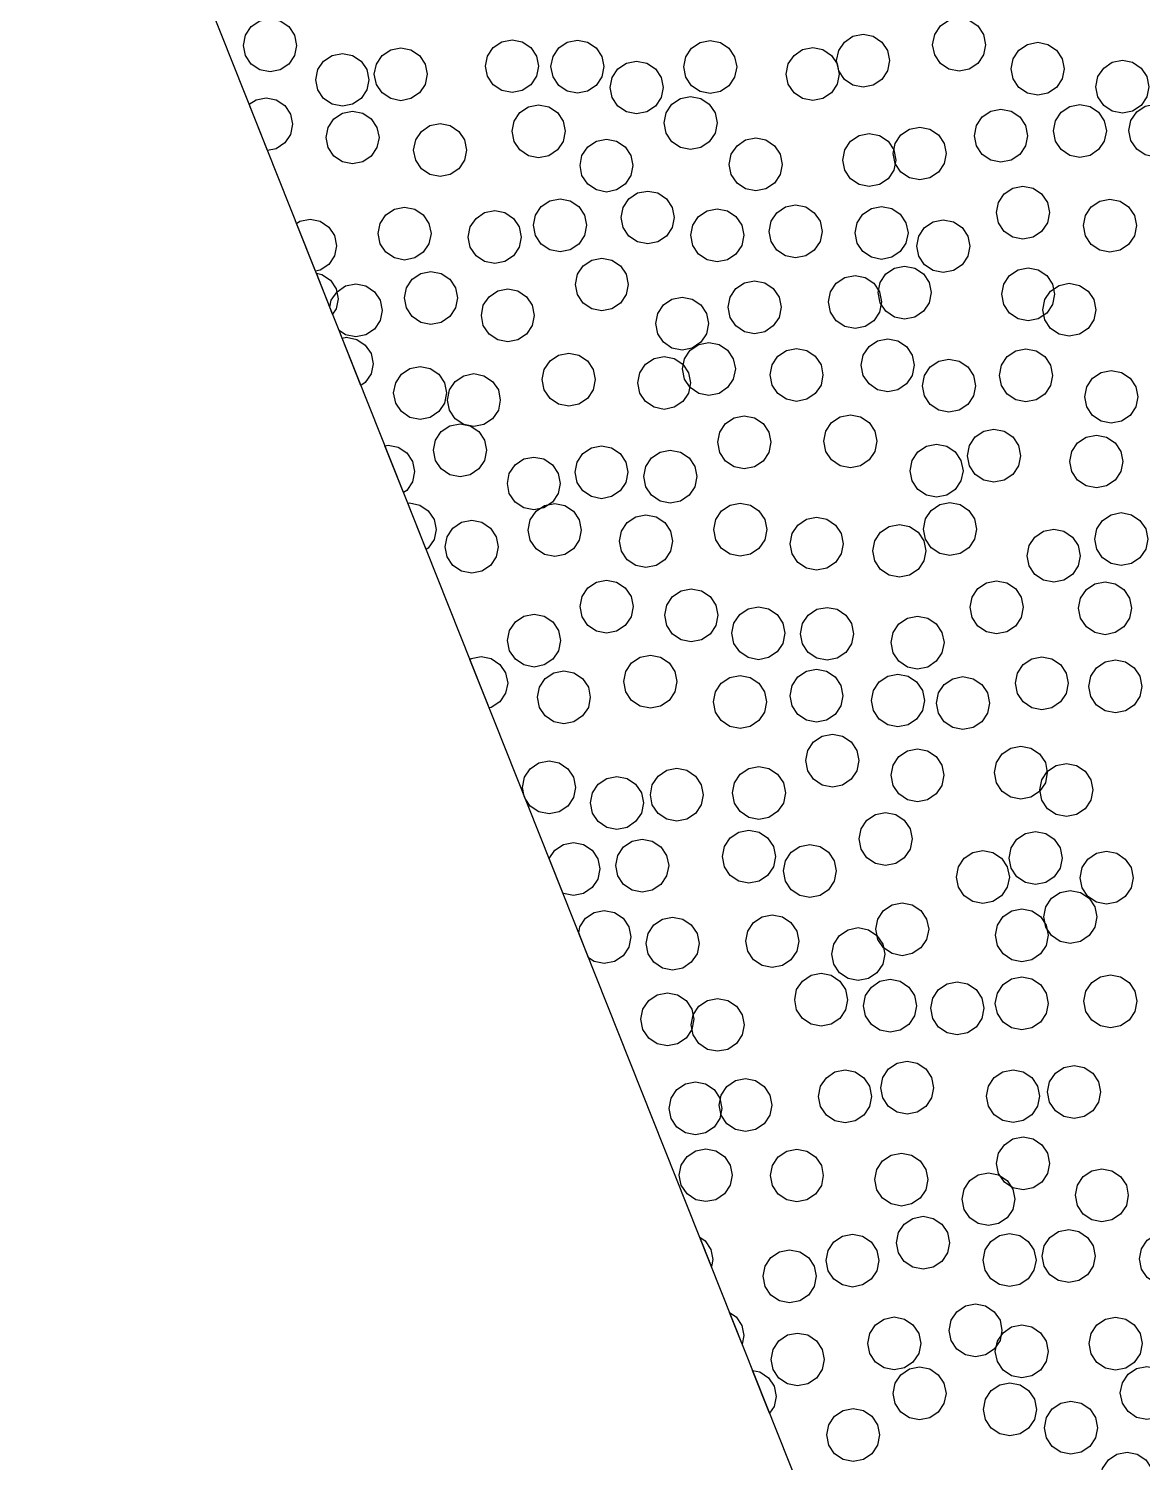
# Model space of a CAD drawing. Header units: millimetres. Extents: x 2 to 154, y 0 to 88.
# Drawn here: x 99.89 to 116.72, y 21.51 to 43.18 of the extents above; entities that cross this region are included whole.
import ezdxf

# ---------------------------------------------------------------- set-up
doc = ezdxf.new("R2010")
doc.units = ezdxf.units.MM
doc.layers.add('BORDER', color=3, linetype='Continuous')

msp = doc.modelspace()

# ---------------------------------------------------------------- linework, layer by layer
for points in [[(114.321, 42.782), (114.234, 42.652), (114.104, 42.566), (113.951, 42.535), (113.798, 42.566), (113.668, 42.652), (113.582, 42.782), (113.551, 42.935), (113.582, 43.088), (113.668, 43.218), (113.798, 43.305), (113.951, 43.335), (114.104, 43.305), (114.234, 43.218), (114.321, 43.088), (114.351, 42.935), (114.321, 42.782)], [(103.908, 42.772), (103.821, 42.642), (103.691, 42.555), (103.538, 42.525), (103.385, 42.555), (103.255, 42.642), (103.169, 42.772), (103.138, 42.925), (103.169, 43.078), (103.255, 43.208), (103.385, 43.295), (103.538, 43.325), (103.691, 43.295), (103.821, 43.208), (103.908, 43.078), (103.938, 42.925), (103.908, 42.772)], [(107.564, 42.458), (107.478, 42.328), (107.348, 42.241), (107.195, 42.211), (107.042, 42.241), (106.912, 42.328), (106.825, 42.458), (106.795, 42.611), (106.825, 42.764), (106.912, 42.894), (107.042, 42.981), (107.195, 43.011), (107.348, 42.981), (107.478, 42.894), (107.564, 42.764), (107.595, 42.611), (107.564, 42.458)], [(108.553, 42.451), (108.466, 42.321), (108.336, 42.234), (108.183, 42.204), (108.03, 42.234), (107.9, 42.321), (107.814, 42.451), (107.783, 42.604), (107.814, 42.757), (107.9, 42.887), (108.03, 42.973), (108.183, 43.004), (108.336, 42.973), (108.466, 42.887), (108.553, 42.757), (108.583, 42.604), (108.553, 42.451)], [(110.559, 42.446), (110.472, 42.316), (110.343, 42.23), (110.19, 42.199), (110.037, 42.23), (109.907, 42.316), (109.82, 42.446), (109.79, 42.599), (109.82, 42.752), (109.907, 42.882), (110.037, 42.969), (110.19, 42.999), (110.343, 42.969), (110.472, 42.882), (110.559, 42.752), (110.59, 42.599), (110.559, 42.446)], [(112.87, 42.541), (112.783, 42.411), (112.653, 42.324), (112.5, 42.294), (112.347, 42.324), (112.217, 42.411), (112.131, 42.541), (112.1, 42.694), (112.131, 42.847), (112.217, 42.976), (112.347, 43.063), (112.5, 43.094), (112.653, 43.063), (112.783, 42.976), (112.87, 42.847), (112.9, 42.694), (112.87, 42.541)], [(115.507, 42.417), (115.421, 42.288), (115.291, 42.201), (115.138, 42.171), (114.985, 42.201), (114.855, 42.288), (114.768, 42.417), (114.738, 42.571), (114.768, 42.724), (114.855, 42.853), (114.985, 42.94), (115.138, 42.971), (115.291, 42.94), (115.421, 42.853), (115.507, 42.724), (115.538, 42.571), (115.507, 42.417)], [(105, 42.251), (104.913, 42.122), (104.784, 42.035), (104.631, 42.004), (104.478, 42.035), (104.348, 42.122), (104.261, 42.251), (104.231, 42.404), (104.261, 42.558), (104.348, 42.687), (104.478, 42.774), (104.631, 42.804), (104.784, 42.774), (104.913, 42.687), (105, 42.558), (105.031, 42.404), (105, 42.251)], [(105.884, 42.336), (105.797, 42.206), (105.667, 42.12), (105.514, 42.089), (105.361, 42.12), (105.231, 42.206), (105.145, 42.336), (105.114, 42.489), (105.145, 42.642), (105.231, 42.772), (105.361, 42.859), (105.514, 42.889), (105.667, 42.859), (105.797, 42.772), (105.884, 42.642), (105.914, 42.489), (105.884, 42.336)], [(109.447, 42.135), (109.361, 42.006), (109.231, 41.919), (109.078, 41.888), (108.925, 41.919), (108.795, 42.006), (108.708, 42.135), (108.678, 42.288), (108.708, 42.441), (108.795, 42.571), (108.925, 42.658), (109.078, 42.688), (109.231, 42.658), (109.361, 42.571), (109.447, 42.441), (109.478, 42.288), (109.447, 42.135)], [(112.108, 42.338), (112.021, 42.209), (111.892, 42.122), (111.738, 42.091), (111.585, 42.122), (111.456, 42.209), (111.369, 42.338), (111.338, 42.491), (111.369, 42.644), (111.456, 42.774), (111.585, 42.861), (111.738, 42.891), (111.892, 42.861), (112.021, 42.774), (112.108, 42.644), (112.138, 42.491), (112.108, 42.338)], [(116.788, 42.147), (116.701, 42.017), (116.571, 41.93), (116.418, 41.9), (116.265, 41.93), (116.136, 42.017), (116.049, 42.147), (116.018, 42.3), (116.049, 42.453), (116.136, 42.583), (116.265, 42.669), (116.418, 42.7), (116.571, 42.669), (116.701, 42.583), (116.788, 42.453), (116.818, 42.3), (116.788, 42.147)], [(103.223, 42.034), (103.326, 42.102), (103.479, 42.133), (103.632, 42.102), (103.762, 42.016), (103.849, 41.886), (103.879, 41.733), (103.849, 41.58), (103.762, 41.45), (103.632, 41.363), (103.5, 41.337), (103.223, 42.034)], [(110.263, 41.599), (110.176, 41.469), (110.047, 41.382), (109.894, 41.352), (109.74, 41.382), (109.611, 41.469), (109.524, 41.599), (109.494, 41.752), (109.524, 41.905), (109.611, 42.035), (109.74, 42.121), (109.894, 42.152), (110.047, 42.121), (110.176, 42.035), (110.263, 41.905), (110.294, 41.752), (110.263, 41.599)], [(117.287, 41.485), (117.2, 41.356), (117.071, 41.269), (116.918, 41.238), (116.765, 41.269), (116.635, 41.356), (116.548, 41.485), (116.518, 41.638), (116.548, 41.791), (116.635, 41.921), (116.765, 42.008), (116.918, 42.038), (117.071, 42.008), (117.2, 41.921), (117.287, 41.791), (117.318, 41.638), (117.287, 41.485)], [(105.154, 41.38), (105.067, 41.25), (104.938, 41.163), (104.785, 41.133), (104.631, 41.163), (104.502, 41.25), (104.415, 41.38), (104.385, 41.533), (104.415, 41.686), (104.502, 41.816), (104.631, 41.903), (104.785, 41.933), (104.938, 41.903), (105.067, 41.816), (105.154, 41.686), (105.185, 41.533), (105.154, 41.38)], [(107.966, 41.473), (107.88, 41.344), (107.75, 41.257), (107.597, 41.226), (107.444, 41.257), (107.314, 41.344), (107.227, 41.473), (107.197, 41.626), (107.227, 41.779), (107.314, 41.909), (107.444, 41.996), (107.597, 42.026), (107.75, 41.996), (107.88, 41.909), (107.966, 41.779), (107.997, 41.626), (107.966, 41.473)], [(114.952, 41.407), (114.866, 41.277), (114.736, 41.191), (114.583, 41.16), (114.43, 41.191), (114.3, 41.277), (114.213, 41.407), (114.183, 41.56), (114.213, 41.713), (114.3, 41.843), (114.43, 41.93), (114.583, 41.96), (114.736, 41.93), (114.866, 41.843), (114.952, 41.713), (114.983, 41.56), (114.952, 41.407)], [(116.145, 41.479), (116.058, 41.349), (115.929, 41.263), (115.776, 41.232), (115.622, 41.263), (115.493, 41.349), (115.406, 41.479), (115.376, 41.632), (115.406, 41.785), (115.493, 41.915), (115.622, 42.002), (115.776, 42.032), (115.929, 42.002), (116.058, 41.915), (116.145, 41.785), (116.176, 41.632), (116.145, 41.479)], [(106.478, 41.189), (106.391, 41.059), (106.261, 40.973), (106.108, 40.942), (105.955, 40.973), (105.825, 41.059), (105.739, 41.189), (105.708, 41.342), (105.739, 41.495), (105.825, 41.625), (105.955, 41.712), (106.108, 41.742), (106.261, 41.712), (106.391, 41.625), (106.478, 41.495), (106.508, 41.342), (106.478, 41.189)], [(113.724, 41.138), (113.638, 41.008), (113.508, 40.921), (113.355, 40.891), (113.202, 40.921), (113.072, 41.008), (112.985, 41.138), (112.955, 41.291), (112.985, 41.444), (113.072, 41.574), (113.202, 41.66), (113.355, 41.691), (113.508, 41.66), (113.638, 41.574), (113.724, 41.444), (113.755, 41.291), (113.724, 41.138)], [(108.992, 40.956), (108.905, 40.826), (108.775, 40.74), (108.622, 40.709), (108.469, 40.74), (108.339, 40.826), (108.252, 40.956), (108.222, 41.109), (108.252, 41.262), (108.339, 41.392), (108.469, 41.479), (108.622, 41.509), (108.775, 41.479), (108.905, 41.392), (108.992, 41.262), (109.022, 41.109), (108.992, 40.956)], [(111.248, 40.973), (111.161, 40.843), (111.031, 40.756), (110.878, 40.726), (110.725, 40.756), (110.595, 40.843), (110.508, 40.973), (110.478, 41.126), (110.508, 41.279), (110.595, 41.409), (110.725, 41.496), (110.878, 41.526), (111.031, 41.496), (111.161, 41.409), (111.248, 41.279), (111.278, 41.126), (111.248, 40.973)], [(112.963, 41.039), (112.877, 40.909), (112.747, 40.822), (112.594, 40.792), (112.441, 40.822), (112.311, 40.909), (112.224, 41.039), (112.194, 41.192), (112.224, 41.345), (112.311, 41.475), (112.441, 41.561), (112.594, 41.592), (112.747, 41.561), (112.877, 41.475), (112.963, 41.345), (112.994, 41.192), (112.963, 41.039)], [(115.285, 40.244), (115.198, 40.114), (115.068, 40.028), (114.915, 39.997), (114.762, 40.028), (114.632, 40.114), (114.545, 40.244), (114.515, 40.397), (114.545, 40.55), (114.632, 40.68), (114.762, 40.767), (114.915, 40.797), (115.068, 40.767), (115.198, 40.68), (115.285, 40.55), (115.315, 40.397), (115.285, 40.244)], [(108.289, 40.053), (108.202, 39.923), (108.073, 39.836), (107.92, 39.806), (107.766, 39.836), (107.637, 39.923), (107.55, 40.053), (107.52, 40.206), (107.55, 40.359), (107.637, 40.489), (107.766, 40.575), (107.92, 40.606), (108.073, 40.575), (108.202, 40.489), (108.289, 40.359), (108.32, 40.206), (108.289, 40.053)], [(109.614, 40.171), (109.527, 40.042), (109.398, 39.955), (109.245, 39.924), (109.092, 39.955), (108.962, 40.042), (108.875, 40.171), (108.845, 40.324), (108.875, 40.477), (108.962, 40.607), (109.092, 40.694), (109.245, 40.724), (109.398, 40.694), (109.527, 40.607), (109.614, 40.477), (109.645, 40.324), (109.614, 40.171)], [(116.6, 40.048), (116.513, 39.918), (116.383, 39.831), (116.23, 39.801), (116.077, 39.831), (115.947, 39.918), (115.861, 40.048), (115.83, 40.201), (115.861, 40.354), (115.947, 40.484), (116.077, 40.57), (116.23, 40.601), (116.383, 40.57), (116.513, 40.484), (116.6, 40.354), (116.63, 40.201), (116.6, 40.048)], [(105.94, 39.928), (105.854, 39.799), (105.724, 39.712), (105.571, 39.681), (105.418, 39.712), (105.288, 39.799), (105.201, 39.928), (105.171, 40.081), (105.201, 40.235), (105.288, 40.364), (105.418, 40.451), (105.571, 40.481), (105.724, 40.451), (105.854, 40.364), (105.94, 40.235), (105.971, 40.081), (105.94, 39.928)], [(107.303, 39.874), (107.216, 39.745), (107.087, 39.658), (106.933, 39.627), (106.78, 39.658), (106.651, 39.745), (106.564, 39.874), (106.533, 40.027), (106.564, 40.181), (106.651, 40.31), (106.78, 40.397), (106.933, 40.427), (107.087, 40.397), (107.216, 40.31), (107.303, 40.181), (107.333, 40.027), (107.303, 39.874)], [(110.666, 39.902), (110.579, 39.772), (110.45, 39.685), (110.297, 39.655), (110.144, 39.685), (110.014, 39.772), (109.927, 39.902), (109.897, 40.055), (109.927, 40.208), (110.014, 40.338), (110.144, 40.424), (110.297, 40.455), (110.45, 40.424), (110.579, 40.338), (110.666, 40.208), (110.697, 40.055), (110.666, 39.902)], [(111.849, 39.96), (111.762, 39.831), (111.633, 39.744), (111.48, 39.714), (111.326, 39.744), (111.197, 39.831), (111.11, 39.96), (111.08, 40.114), (111.11, 40.267), (111.197, 40.396), (111.326, 40.483), (111.48, 40.514), (111.633, 40.483), (111.762, 40.396), (111.849, 40.267), (111.88, 40.114), (111.849, 39.96)], [(113.148, 39.938), (113.061, 39.808), (112.932, 39.722), (112.779, 39.691), (112.625, 39.722), (112.496, 39.808), (112.409, 39.938), (112.379, 40.091), (112.409, 40.244), (112.496, 40.374), (112.625, 40.461), (112.779, 40.491), (112.932, 40.461), (113.061, 40.374), (113.148, 40.244), (113.179, 40.091), (113.148, 39.938)], [(103.939, 40.233), (103.99, 40.267), (104.143, 40.298), (104.296, 40.267), (104.426, 40.18), (104.513, 40.051), (104.543, 39.898), (104.513, 39.744), (104.426, 39.615), (104.296, 39.528), (104.225, 39.514), (103.939, 40.233)], [(114.081, 39.737), (113.995, 39.607), (113.865, 39.521), (113.712, 39.49), (113.559, 39.521), (113.429, 39.607), (113.342, 39.737), (113.312, 39.89), (113.342, 40.043), (113.429, 40.173), (113.559, 40.26), (113.712, 40.29), (113.865, 40.26), (113.995, 40.173), (114.081, 40.043), (114.112, 39.89), (114.081, 39.737)], [(108.922, 39.158), (108.835, 39.029), (108.705, 38.942), (108.552, 38.911), (108.399, 38.942), (108.27, 39.029), (108.183, 39.158), (108.152, 39.311), (108.183, 39.465), (108.27, 39.594), (108.399, 39.681), (108.552, 39.711), (108.705, 39.681), (108.835, 39.594), (108.922, 39.465), (108.952, 39.311), (108.922, 39.158)], [(104.239, 39.48), (104.32, 39.464), (104.45, 39.377), (104.536, 39.247), (104.567, 39.094), (104.536, 38.941), (104.484, 38.863), (104.239, 39.48)], [(106.34, 38.956), (106.253, 38.826), (106.123, 38.739), (105.97, 38.709), (105.817, 38.739), (105.687, 38.826), (105.6, 38.956), (105.57, 39.109), (105.6, 39.262), (105.687, 39.392), (105.817, 39.478), (105.97, 39.509), (106.123, 39.478), (106.253, 39.392), (106.34, 39.262), (106.37, 39.109), (106.34, 38.956)], [(112.747, 38.894), (112.66, 38.764), (112.531, 38.677), (112.378, 38.647), (112.224, 38.677), (112.095, 38.764), (112.008, 38.894), (111.978, 39.047), (112.008, 39.2), (112.095, 39.33), (112.224, 39.416), (112.378, 39.447), (112.531, 39.416), (112.66, 39.33), (112.747, 39.2), (112.778, 39.047), (112.747, 38.894)], [(113.498, 39.035), (113.411, 38.906), (113.281, 38.819), (113.128, 38.788), (112.975, 38.819), (112.845, 38.906), (112.759, 39.035), (112.728, 39.188), (112.759, 39.341), (112.845, 39.471), (112.975, 39.558), (113.128, 39.588), (113.281, 39.558), (113.411, 39.471), (113.498, 39.341), (113.528, 39.188), (113.498, 39.035)], [(115.364, 39.009), (115.277, 38.88), (115.147, 38.793), (114.994, 38.763), (114.841, 38.793), (114.711, 38.88), (114.625, 39.009), (114.594, 39.163), (114.625, 39.316), (114.711, 39.445), (114.841, 39.532), (114.994, 39.563), (115.147, 39.532), (115.277, 39.445), (115.364, 39.316), (115.394, 39.163), (115.364, 39.009)], [(104.443, 38.967), (104.463, 39.072), (104.55, 39.202), (104.68, 39.289), (104.833, 39.319), (104.986, 39.289), (105.116, 39.202), (105.203, 39.072), (105.233, 38.919), (105.203, 38.766), (105.116, 38.637), (104.986, 38.55), (104.833, 38.519), (104.68, 38.55), (104.583, 38.615), (104.443, 38.967)], [(107.501, 38.691), (107.414, 38.562), (107.284, 38.475), (107.131, 38.444), (106.978, 38.475), (106.848, 38.562), (106.761, 38.691), (106.731, 38.844), (106.761, 38.997), (106.848, 39.127), (106.978, 39.214), (107.131, 39.244), (107.284, 39.214), (107.414, 39.127), (107.501, 38.997), (107.531, 38.844), (107.501, 38.691)], [(111.23, 38.814), (111.143, 38.684), (111.014, 38.598), (110.861, 38.567), (110.707, 38.598), (110.578, 38.684), (110.491, 38.814), (110.461, 38.967), (110.491, 39.12), (110.578, 39.25), (110.707, 39.337), (110.861, 39.367), (111.014, 39.337), (111.143, 39.25), (111.23, 39.12), (111.261, 38.967), (111.23, 38.814)], [(115.986, 38.776), (115.899, 38.646), (115.769, 38.559), (115.616, 38.529), (115.463, 38.559), (115.333, 38.646), (115.247, 38.776), (115.216, 38.929), (115.247, 39.082), (115.333, 39.212), (115.463, 39.298), (115.616, 39.329), (115.769, 39.298), (115.899, 39.212), (115.986, 39.082), (116.016, 38.929), (115.986, 38.776)], [(110.135, 38.568), (110.048, 38.438), (109.919, 38.351), (109.766, 38.321), (109.612, 38.351), (109.483, 38.438), (109.396, 38.568), (109.366, 38.721), (109.396, 38.874), (109.483, 39.004), (109.612, 39.09), (109.766, 39.121), (109.919, 39.09), (110.048, 39.004), (110.135, 38.874), (110.166, 38.721), (110.135, 38.568)], [(104.628, 38.499), (104.695, 38.513), (104.848, 38.482), (104.977, 38.395), (105.064, 38.266), (105.095, 38.113), (105.064, 37.96), (104.977, 37.83), (104.912, 37.786), (104.628, 38.499)], [(110.539, 37.881), (110.452, 37.752), (110.323, 37.665), (110.17, 37.635), (110.016, 37.665), (109.887, 37.752), (109.8, 37.881), (109.77, 38.035), (109.8, 38.188), (109.887, 38.317), (110.016, 38.404), (110.17, 38.435), (110.323, 38.404), (110.452, 38.317), (110.539, 38.188), (110.57, 38.035), (110.539, 37.881)], [(113.242, 37.938), (113.155, 37.808), (113.026, 37.721), (112.873, 37.691), (112.72, 37.721), (112.59, 37.808), (112.503, 37.938), (112.473, 38.091), (112.503, 38.244), (112.59, 38.374), (112.72, 38.46), (112.873, 38.491), (113.026, 38.46), (113.155, 38.374), (113.242, 38.244), (113.273, 38.091), (113.242, 37.938)], [(108.421, 37.72), (108.335, 37.59), (108.205, 37.503), (108.052, 37.473), (107.899, 37.503), (107.769, 37.59), (107.682, 37.72), (107.652, 37.873), (107.682, 38.026), (107.769, 38.155), (107.899, 38.242), (108.052, 38.273), (108.205, 38.242), (108.335, 38.155), (108.421, 38.026), (108.452, 37.873), (108.421, 37.72)], [(109.864, 37.671), (109.777, 37.541), (109.647, 37.455), (109.494, 37.424), (109.341, 37.455), (109.212, 37.541), (109.125, 37.671), (109.094, 37.824), (109.125, 37.977), (109.212, 38.107), (109.341, 38.194), (109.494, 38.224), (109.647, 38.194), (109.777, 38.107), (109.864, 37.977), (109.894, 37.824), (109.864, 37.671)], [(111.864, 37.792), (111.777, 37.663), (111.648, 37.576), (111.494, 37.545), (111.341, 37.576), (111.212, 37.663), (111.125, 37.792), (111.094, 37.945), (111.125, 38.099), (111.212, 38.228), (111.341, 38.315), (111.494, 38.345), (111.648, 38.315), (111.777, 38.228), (111.864, 38.099), (111.894, 37.945), (111.864, 37.792)], [(114.168, 37.629), (114.081, 37.499), (113.952, 37.413), (113.798, 37.382), (113.645, 37.413), (113.516, 37.499), (113.429, 37.629), (113.398, 37.782), (113.429, 37.935), (113.516, 38.065), (113.645, 38.152), (113.798, 38.182), (113.952, 38.152), (114.081, 38.065), (114.168, 37.935), (114.198, 37.782), (114.168, 37.629)], [(115.33, 37.785), (115.244, 37.655), (115.114, 37.568), (114.961, 37.538), (114.808, 37.568), (114.678, 37.655), (114.591, 37.785), (114.561, 37.938), (114.591, 38.091), (114.678, 38.221), (114.808, 38.307), (114.961, 38.338), (115.114, 38.307), (115.244, 38.221), (115.33, 38.091), (115.361, 37.938), (115.33, 37.785)], [(106.176, 37.519), (106.089, 37.39), (105.959, 37.303), (105.806, 37.272), (105.653, 37.303), (105.523, 37.39), (105.437, 37.519), (105.406, 37.672), (105.437, 37.825), (105.523, 37.955), (105.653, 38.042), (105.806, 38.072), (105.959, 38.042), (106.089, 37.955), (106.176, 37.825), (106.206, 37.672), (106.176, 37.519)], [(106.988, 37.411), (106.901, 37.281), (106.771, 37.194), (106.618, 37.164), (106.465, 37.194), (106.335, 37.281), (106.248, 37.411), (106.218, 37.564), (106.248, 37.717), (106.335, 37.847), (106.465, 37.933), (106.618, 37.964), (106.771, 37.933), (106.901, 37.847), (106.988, 37.717), (107.018, 37.564), (106.988, 37.411)], [(116.621, 37.46), (116.534, 37.33), (116.404, 37.244), (116.251, 37.213), (116.098, 37.244), (115.968, 37.33), (115.881, 37.46), (115.851, 37.613), (115.881, 37.766), (115.968, 37.896), (116.098, 37.983), (116.251, 38.013), (116.404, 37.983), (116.534, 37.896), (116.621, 37.766), (116.651, 37.613), (116.621, 37.46)], [(111.074, 36.773), (110.988, 36.643), (110.858, 36.556), (110.705, 36.526), (110.552, 36.556), (110.422, 36.643), (110.335, 36.773), (110.305, 36.926), (110.335, 37.079), (110.422, 37.209), (110.552, 37.295), (110.705, 37.326), (110.858, 37.295), (110.988, 37.209), (111.074, 37.079), (111.105, 36.926), (111.074, 36.773)], [(112.678, 36.789), (112.591, 36.659), (112.461, 36.572), (112.308, 36.542), (112.155, 36.572), (112.025, 36.659), (111.939, 36.789), (111.908, 36.942), (111.939, 37.095), (112.025, 37.225), (112.155, 37.311), (112.308, 37.342), (112.461, 37.311), (112.591, 37.225), (112.678, 37.095), (112.708, 36.942), (112.678, 36.789)], [(106.778, 36.653), (106.692, 36.523), (106.562, 36.436), (106.409, 36.406), (106.256, 36.436), (106.126, 36.523), (106.039, 36.653), (106.009, 36.806), (106.039, 36.959), (106.126, 37.089), (106.256, 37.176), (106.409, 37.206), (106.562, 37.176), (106.692, 37.089), (106.778, 36.959), (106.809, 36.806), (106.778, 36.653)], [(114.847, 36.571), (114.761, 36.441), (114.631, 36.355), (114.478, 36.324), (114.325, 36.355), (114.195, 36.441), (114.108, 36.571), (114.078, 36.724), (114.108, 36.877), (114.195, 37.007), (114.325, 37.094), (114.478, 37.124), (114.631, 37.094), (114.761, 37.007), (114.847, 36.877), (114.878, 36.724), (114.847, 36.571)], [(105.275, 36.874), (105.323, 36.883), (105.476, 36.853), (105.606, 36.766), (105.693, 36.636), (105.723, 36.483), (105.693, 36.33), (105.606, 36.2), (105.556, 36.167), (105.275, 36.874)], [(108.917, 36.321), (108.83, 36.192), (108.7, 36.105), (108.547, 36.074), (108.394, 36.105), (108.264, 36.192), (108.178, 36.321), (108.147, 36.474), (108.178, 36.627), (108.264, 36.757), (108.394, 36.844), (108.547, 36.874), (108.7, 36.844), (108.83, 36.757), (108.917, 36.627), (108.947, 36.474), (108.917, 36.321)], [(113.979, 36.344), (113.893, 36.215), (113.763, 36.128), (113.61, 36.097), (113.457, 36.128), (113.327, 36.215), (113.24, 36.344), (113.21, 36.497), (113.24, 36.651), (113.327, 36.78), (113.457, 36.867), (113.61, 36.897), (113.763, 36.867), (113.893, 36.78), (113.979, 36.651), (114.01, 36.497), (113.979, 36.344)], [(116.395, 36.483), (116.308, 36.353), (116.178, 36.266), (116.025, 36.236), (115.872, 36.266), (115.742, 36.353), (115.656, 36.483), (115.625, 36.636), (115.656, 36.789), (115.742, 36.919), (115.872, 37.005), (116.025, 37.036), (116.178, 37.005), (116.308, 36.919), (116.395, 36.789), (116.425, 36.636), (116.395, 36.483)], [(107.893, 36.151), (107.807, 36.021), (107.677, 35.934), (107.524, 35.904), (107.371, 35.934), (107.241, 36.021), (107.154, 36.151), (107.124, 36.304), (107.154, 36.457), (107.241, 36.587), (107.371, 36.674), (107.524, 36.704), (107.677, 36.674), (107.807, 36.587), (107.893, 36.457), (107.924, 36.304), (107.893, 36.151)], [(109.956, 36.255), (109.87, 36.125), (109.74, 36.038), (109.587, 36.008), (109.434, 36.038), (109.304, 36.125), (109.217, 36.255), (109.187, 36.408), (109.217, 36.561), (109.304, 36.691), (109.434, 36.778), (109.587, 36.808), (109.74, 36.778), (109.87, 36.691), (109.956, 36.561), (109.987, 36.408), (109.956, 36.255)], [(105.621, 36.004), (105.647, 36.009), (105.8, 35.978), (105.929, 35.892), (106.016, 35.762), (106.047, 35.609), (106.016, 35.456), (105.929, 35.326), (105.898, 35.305), (105.621, 36.004)], [(108.21, 35.447), (108.124, 35.317), (107.994, 35.231), (107.841, 35.2), (107.688, 35.231), (107.558, 35.317), (107.471, 35.447), (107.441, 35.6), (107.471, 35.753), (107.558, 35.883), (107.688, 35.97), (107.841, 36), (107.994, 35.97), (108.124, 35.883), (108.21, 35.753), (108.241, 35.6), (108.21, 35.447)], [(111.013, 35.453), (110.926, 35.323), (110.796, 35.237), (110.643, 35.206), (110.49, 35.237), (110.361, 35.323), (110.274, 35.453), (110.243, 35.606), (110.274, 35.759), (110.361, 35.889), (110.49, 35.976), (110.643, 36.006), (110.796, 35.976), (110.926, 35.889), (111.013, 35.759), (111.043, 35.606), (111.013, 35.453)], [(114.182, 35.462), (114.096, 35.332), (113.966, 35.246), (113.813, 35.215), (113.66, 35.246), (113.53, 35.332), (113.443, 35.462), (113.413, 35.615), (113.443, 35.768), (113.53, 35.898), (113.66, 35.985), (113.813, 36.015), (113.966, 35.985), (114.096, 35.898), (114.182, 35.768), (114.213, 35.615), (114.182, 35.462)], [(109.589, 35.279), (109.502, 35.149), (109.372, 35.063), (109.219, 35.032), (109.066, 35.063), (108.936, 35.149), (108.85, 35.279), (108.819, 35.432), (108.85, 35.585), (108.936, 35.715), (109.066, 35.802), (109.219, 35.832), (109.372, 35.802), (109.502, 35.715), (109.589, 35.585), (109.619, 35.432), (109.589, 35.279)], [(112.167, 35.24), (112.081, 35.11), (111.951, 35.023), (111.798, 34.993), (111.645, 35.023), (111.515, 35.11), (111.428, 35.24), (111.398, 35.393), (111.428, 35.546), (111.515, 35.676), (111.645, 35.763), (111.798, 35.793), (111.951, 35.763), (112.081, 35.676), (112.167, 35.546), (112.198, 35.393), (112.167, 35.24)], [(116.771, 35.31), (116.684, 35.18), (116.555, 35.093), (116.401, 35.063), (116.248, 35.093), (116.119, 35.18), (116.032, 35.31), (116.001, 35.463), (116.032, 35.616), (116.119, 35.746), (116.248, 35.832), (116.401, 35.863), (116.555, 35.832), (116.684, 35.746), (116.771, 35.616), (116.801, 35.463), (116.771, 35.31)], [(106.955, 35.194), (106.868, 35.064), (106.738, 34.977), (106.585, 34.947), (106.432, 34.977), (106.302, 35.064), (106.215, 35.194), (106.185, 35.347), (106.215, 35.5), (106.302, 35.63), (106.432, 35.717), (106.585, 35.747), (106.738, 35.717), (106.868, 35.63), (106.955, 35.5), (106.985, 35.347), (106.955, 35.194)], [(113.417, 35.133), (113.331, 35.003), (113.201, 34.917), (113.048, 34.886), (112.895, 34.917), (112.765, 35.003), (112.678, 35.133), (112.648, 35.286), (112.678, 35.439), (112.765, 35.569), (112.895, 35.656), (113.048, 35.686), (113.201, 35.656), (113.331, 35.569), (113.417, 35.439), (113.448, 35.286), (113.417, 35.133)], [(115.75, 35.059), (115.663, 34.929), (115.533, 34.842), (115.38, 34.812), (115.227, 34.842), (115.097, 34.929), (115.01, 35.059), (114.98, 35.212), (115.01, 35.365), (115.097, 35.495), (115.227, 35.581), (115.38, 35.612), (115.533, 35.581), (115.663, 35.495), (115.75, 35.365), (115.78, 35.212), (115.75, 35.059)], [(108.993, 34.29), (108.906, 34.16), (108.776, 34.073), (108.623, 34.043), (108.47, 34.073), (108.34, 34.16), (108.254, 34.29), (108.223, 34.443), (108.254, 34.596), (108.34, 34.725), (108.47, 34.812), (108.623, 34.843), (108.776, 34.812), (108.906, 34.725), (108.993, 34.596), (109.023, 34.443), (108.993, 34.29)], [(110.274, 34.159), (110.187, 34.029), (110.057, 33.942), (109.904, 33.912), (109.751, 33.942), (109.621, 34.029), (109.535, 34.159), (109.504, 34.312), (109.535, 34.465), (109.621, 34.595), (109.751, 34.681), (109.904, 34.712), (110.057, 34.681), (110.187, 34.595), (110.274, 34.465), (110.304, 34.312), (110.274, 34.159)], [(114.887, 34.28), (114.801, 34.15), (114.671, 34.063), (114.518, 34.033), (114.365, 34.063), (114.235, 34.15), (114.148, 34.28), (114.118, 34.433), (114.148, 34.586), (114.235, 34.715), (114.365, 34.802), (114.518, 34.833), (114.671, 34.802), (114.801, 34.715), (114.887, 34.586), (114.918, 34.433), (114.887, 34.28)], [(116.526, 34.266), (116.44, 34.137), (116.31, 34.05), (116.157, 34.019), (116.004, 34.05), (115.874, 34.137), (115.787, 34.266), (115.757, 34.419), (115.787, 34.572), (115.874, 34.702), (116.004, 34.789), (116.157, 34.819), (116.31, 34.789), (116.44, 34.702), (116.526, 34.572), (116.557, 34.419), (116.526, 34.266)], [(107.898, 33.777), (107.811, 33.648), (107.681, 33.561), (107.528, 33.53), (107.375, 33.561), (107.245, 33.648), (107.159, 33.777), (107.128, 33.93), (107.159, 34.084), (107.245, 34.213), (107.375, 34.3), (107.528, 34.33), (107.681, 34.3), (107.811, 34.213), (107.898, 34.084), (107.928, 33.93), (107.898, 33.777)], [(111.288, 33.888), (111.201, 33.758), (111.071, 33.672), (110.918, 33.641), (110.765, 33.672), (110.635, 33.758), (110.549, 33.888), (110.518, 34.041), (110.549, 34.194), (110.635, 34.324), (110.765, 34.411), (110.918, 34.441), (111.071, 34.411), (111.201, 34.324), (111.288, 34.194), (111.318, 34.041), (111.288, 33.888)], [(112.325, 33.879), (112.238, 33.75), (112.108, 33.663), (111.955, 33.632), (111.802, 33.663), (111.672, 33.75), (111.586, 33.879), (111.555, 34.032), (111.586, 34.186), (111.672, 34.315), (111.802, 34.402), (111.955, 34.432), (112.108, 34.402), (112.238, 34.315), (112.325, 34.186), (112.355, 34.032), (112.325, 33.879)], [(113.692, 33.747), (113.606, 33.617), (113.476, 33.53), (113.323, 33.5), (113.17, 33.53), (113.04, 33.617), (112.953, 33.747), (112.923, 33.9), (112.953, 34.053), (113.04, 34.183), (113.17, 34.27), (113.323, 34.3), (113.476, 34.27), (113.606, 34.183), (113.692, 34.053), (113.723, 33.9), (113.692, 33.747)], [(106.558, 33.646), (106.575, 33.657), (106.729, 33.688), (106.882, 33.657), (107.011, 33.57), (107.098, 33.441), (107.129, 33.288), (107.098, 33.134), (107.011, 33.005), (106.882, 32.918), (106.85, 32.912), (106.558, 33.646)], [(109.654, 33.156), (109.568, 33.026), (109.438, 32.939), (109.285, 32.909), (109.132, 32.939), (109.002, 33.026), (108.915, 33.156), (108.885, 33.309), (108.915, 33.462), (109.002, 33.592), (109.132, 33.679), (109.285, 33.709), (109.438, 33.679), (109.568, 33.592), (109.654, 33.462), (109.685, 33.309), (109.654, 33.156)], [(115.57, 33.132), (115.484, 33.002), (115.354, 32.915), (115.201, 32.885), (115.048, 32.915), (114.918, 33.002), (114.831, 33.132), (114.801, 33.285), (114.831, 33.438), (114.918, 33.567), (115.048, 33.654), (115.201, 33.685), (115.354, 33.654), (115.484, 33.567), (115.57, 33.438), (115.601, 33.285), (115.57, 33.132)], [(116.681, 33.084), (116.594, 32.954), (116.465, 32.867), (116.312, 32.837), (116.159, 32.867), (116.029, 32.954), (115.942, 33.084), (115.912, 33.237), (115.942, 33.39), (116.029, 33.52), (116.159, 33.606), (116.312, 33.637), (116.465, 33.606), (116.594, 33.52), (116.681, 33.39), (116.712, 33.237), (116.681, 33.084)], [(108.348, 32.92), (108.261, 32.791), (108.131, 32.704), (107.978, 32.673), (107.825, 32.704), (107.695, 32.791), (107.609, 32.92), (107.578, 33.073), (107.609, 33.227), (107.695, 33.356), (107.825, 33.443), (107.978, 33.473), (108.131, 33.443), (108.261, 33.356), (108.348, 33.227), (108.378, 33.073), (108.348, 32.92)], [(111.01, 32.85), (110.923, 32.72), (110.793, 32.633), (110.64, 32.603), (110.487, 32.633), (110.357, 32.72), (110.271, 32.85), (110.24, 33.003), (110.271, 33.156), (110.357, 33.286), (110.487, 33.373), (110.64, 33.403), (110.793, 33.373), (110.923, 33.286), (111.01, 33.156), (111.04, 33.003), (111.01, 32.85)], [(112.165, 32.944), (112.079, 32.814), (111.949, 32.727), (111.796, 32.697), (111.643, 32.727), (111.513, 32.814), (111.426, 32.944), (111.396, 33.097), (111.426, 33.25), (111.513, 33.38), (111.643, 33.466), (111.796, 33.497), (111.949, 33.466), (112.079, 33.38), (112.165, 33.25), (112.196, 33.097), (112.165, 32.944)], [(113.396, 32.871), (113.309, 32.741), (113.179, 32.655), (113.026, 32.624), (112.873, 32.655), (112.743, 32.741), (112.657, 32.871), (112.626, 33.024), (112.657, 33.177), (112.743, 33.307), (112.873, 33.394), (113.026, 33.424), (113.179, 33.394), (113.309, 33.307), (113.396, 33.177), (113.426, 33.024), (113.396, 32.871)], [(114.379, 32.832), (114.292, 32.702), (114.162, 32.615), (114.009, 32.585), (113.856, 32.615), (113.727, 32.702), (113.64, 32.832), (113.609, 32.985), (113.64, 33.138), (113.727, 33.268), (113.856, 33.354), (114.009, 33.385), (114.162, 33.354), (114.292, 33.268), (114.379, 33.138), (114.409, 32.985), (114.379, 32.832)], [(112.405, 31.962), (112.319, 31.833), (112.189, 31.746), (112.036, 31.715), (111.883, 31.746), (111.753, 31.833), (111.666, 31.962), (111.636, 32.115), (111.666, 32.268), (111.753, 32.398), (111.883, 32.485), (112.036, 32.515), (112.189, 32.485), (112.319, 32.398), (112.405, 32.268), (112.436, 32.115), (112.405, 31.962)], [(113.691, 31.741), (113.605, 31.612), (113.475, 31.525), (113.322, 31.494), (113.169, 31.525), (113.039, 31.612), (112.952, 31.741), (112.922, 31.894), (112.952, 32.047), (113.039, 32.177), (113.169, 32.264), (113.322, 32.294), (113.475, 32.264), (113.605, 32.177), (113.691, 32.047), (113.722, 31.894), (113.691, 31.741)], [(115.254, 31.781), (115.167, 31.651), (115.037, 31.564), (114.884, 31.534), (114.731, 31.564), (114.601, 31.651), (114.515, 31.781), (114.484, 31.934), (114.515, 32.087), (114.601, 32.217), (114.731, 32.303), (114.884, 32.334), (115.037, 32.303), (115.167, 32.217), (115.254, 32.087), (115.284, 31.934), (115.254, 31.781)], [(107.38, 31.58), (107.354, 31.711), (107.384, 31.864), (107.471, 31.993), (107.6, 32.08), (107.754, 32.111), (107.907, 32.08), (108.036, 31.993), (108.123, 31.864), (108.154, 31.711), (108.123, 31.557), (108.036, 31.428), (107.907, 31.341), (107.754, 31.311), (107.6, 31.341), (107.471, 31.428), (107.395, 31.541), (107.38, 31.58)], [(115.941, 31.519), (115.855, 31.389), (115.725, 31.303), (115.572, 31.272), (115.419, 31.303), (115.289, 31.389), (115.202, 31.519), (115.172, 31.672), (115.202, 31.825), (115.289, 31.955), (115.419, 32.042), (115.572, 32.072), (115.725, 32.042), (115.855, 31.955), (115.941, 31.825), (115.972, 31.672), (115.941, 31.519)], [(109.149, 31.323), (109.063, 31.193), (108.933, 31.106), (108.78, 31.076), (108.627, 31.106), (108.497, 31.193), (108.41, 31.323), (108.38, 31.476), (108.41, 31.629), (108.497, 31.759), (108.627, 31.845), (108.78, 31.876), (108.933, 31.845), (109.063, 31.759), (109.149, 31.629), (109.18, 31.476), (109.149, 31.323)], [(110.054, 31.446), (109.968, 31.316), (109.838, 31.23), (109.685, 31.199), (109.532, 31.23), (109.402, 31.316), (109.315, 31.446), (109.285, 31.599), (109.315, 31.752), (109.402, 31.882), (109.532, 31.969), (109.685, 31.999), (109.838, 31.969), (109.968, 31.882), (110.054, 31.752), (110.085, 31.599), (110.054, 31.446)], [(111.295, 31.475), (111.208, 31.345), (111.078, 31.258), (110.925, 31.228), (110.772, 31.258), (110.642, 31.345), (110.556, 31.475), (110.525, 31.628), (110.556, 31.781), (110.642, 31.911), (110.772, 31.997), (110.925, 32.028), (111.078, 31.997), (111.208, 31.911), (111.295, 31.781), (111.325, 31.628), (111.295, 31.475)], [(113.21, 30.778), (113.123, 30.648), (112.993, 30.561), (112.84, 30.531), (112.687, 30.561), (112.557, 30.648), (112.471, 30.778), (112.44, 30.931), (112.471, 31.084), (112.557, 31.214), (112.687, 31.3), (112.84, 31.331), (112.993, 31.3), (113.123, 31.214), (113.21, 31.084), (113.24, 30.931), (113.21, 30.778)], [(111.144, 30.511), (111.057, 30.381), (110.928, 30.294), (110.775, 30.264), (110.621, 30.294), (110.492, 30.381), (110.405, 30.511), (110.375, 30.664), (110.405, 30.817), (110.492, 30.947), (110.621, 31.033), (110.775, 31.064), (110.928, 31.033), (111.057, 30.947), (111.144, 30.817), (111.175, 30.664), (111.144, 30.511)], [(115.476, 30.49), (115.389, 30.36), (115.259, 30.273), (115.106, 30.243), (114.953, 30.273), (114.823, 30.36), (114.736, 30.49), (114.706, 30.643), (114.736, 30.796), (114.823, 30.926), (114.953, 31.012), (115.106, 31.043), (115.259, 31.012), (115.389, 30.926), (115.476, 30.796), (115.506, 30.643), (115.476, 30.49)], [(107.756, 30.634), (107.841, 30.761), (107.971, 30.848), (108.124, 30.879), (108.277, 30.848), (108.406, 30.761), (108.493, 30.632), (108.524, 30.479), (108.493, 30.326), (108.406, 30.196), (108.277, 30.109), (108.124, 30.079), (107.971, 30.109), (107.962, 30.115), (107.756, 30.634)], [(109.531, 30.375), (109.445, 30.245), (109.315, 30.158), (109.162, 30.128), (109.009, 30.158), (108.879, 30.245), (108.792, 30.375), (108.762, 30.528), (108.792, 30.681), (108.879, 30.811), (109.009, 30.897), (109.162, 30.928), (109.315, 30.897), (109.445, 30.811), (109.531, 30.681), (109.562, 30.528), (109.531, 30.375)], [(112.065, 30.295), (111.978, 30.165), (111.849, 30.079), (111.695, 30.048), (111.542, 30.079), (111.413, 30.165), (111.326, 30.295), (111.295, 30.448), (111.326, 30.601), (111.413, 30.731), (111.542, 30.818), (111.695, 30.848), (111.849, 30.818), (111.978, 30.731), (112.065, 30.601), (112.095, 30.448), (112.065, 30.295)], [(114.679, 30.203), (114.592, 30.073), (114.463, 29.986), (114.31, 29.956), (114.157, 29.986), (114.027, 30.073), (113.94, 30.203), (113.91, 30.356), (113.94, 30.509), (114.027, 30.639), (114.157, 30.725), (114.31, 30.756), (114.463, 30.725), (114.592, 30.639), (114.679, 30.509), (114.71, 30.356), (114.679, 30.203)], [(116.549, 30.192), (116.462, 30.062), (116.333, 29.975), (116.18, 29.945), (116.027, 29.975), (115.897, 30.062), (115.81, 30.192), (115.78, 30.345), (115.81, 30.498), (115.897, 30.628), (116.027, 30.715), (116.18, 30.745), (116.333, 30.715), (116.462, 30.628), (116.549, 30.498), (116.58, 30.345), (116.549, 30.192)], [(116, 29.6), (115.914, 29.471), (115.784, 29.384), (115.631, 29.354), (115.478, 29.384), (115.348, 29.471), (115.261, 29.6), (115.231, 29.754), (115.261, 29.907), (115.348, 30.036), (115.478, 30.123), (115.631, 30.154), (115.784, 30.123), (115.914, 30.036), (116, 29.907), (116.031, 29.754), (116, 29.6)], [(113.46, 29.414), (113.374, 29.284), (113.244, 29.198), (113.091, 29.167), (112.938, 29.198), (112.808, 29.284), (112.721, 29.414), (112.691, 29.567), (112.721, 29.72), (112.808, 29.85), (112.938, 29.937), (113.091, 29.967), (113.244, 29.937), (113.374, 29.85), (113.46, 29.72), (113.491, 29.567), (113.46, 29.414)], [(108.202, 29.512), (108.22, 29.603), (108.306, 29.732), (108.436, 29.819), (108.589, 29.85), (108.742, 29.819), (108.872, 29.732), (108.959, 29.603), (108.989, 29.45), (108.959, 29.297), (108.872, 29.167), (108.742, 29.08), (108.589, 29.05), (108.436, 29.08), (108.351, 29.137), (108.202, 29.512)], [(109.991, 29.197), (109.904, 29.068), (109.775, 28.981), (109.622, 28.95), (109.468, 28.981), (109.339, 29.068), (109.252, 29.197), (109.222, 29.35), (109.252, 29.504), (109.339, 29.633), (109.468, 29.72), (109.622, 29.75), (109.775, 29.72), (109.904, 29.633), (109.991, 29.504), (110.022, 29.35), (109.991, 29.197)], [(111.497, 29.234), (111.41, 29.104), (111.281, 29.018), (111.127, 28.987), (110.974, 29.018), (110.845, 29.104), (110.758, 29.234), (110.727, 29.387), (110.758, 29.54), (110.845, 29.67), (110.974, 29.757), (111.127, 29.787), (111.281, 29.757), (111.41, 29.67), (111.497, 29.54), (111.527, 29.387), (111.497, 29.234)], [(115.268, 29.323), (115.181, 29.193), (115.052, 29.107), (114.899, 29.076), (114.746, 29.107), (114.616, 29.193), (114.529, 29.323), (114.499, 29.476), (114.529, 29.629), (114.616, 29.759), (114.746, 29.846), (114.899, 29.876), (115.052, 29.846), (115.181, 29.759), (115.268, 29.629), (115.299, 29.476), (115.268, 29.323)], [(112.797, 29.038), (112.71, 28.908), (112.58, 28.821), (112.427, 28.791), (112.274, 28.821), (112.144, 28.908), (112.058, 29.038), (112.027, 29.191), (112.058, 29.344), (112.144, 29.474), (112.274, 29.56), (112.427, 29.591), (112.58, 29.56), (112.71, 29.474), (112.797, 29.344), (112.827, 29.191), (112.797, 29.038)], [(112.235, 28.348), (112.149, 28.219), (112.019, 28.132), (111.866, 28.101), (111.713, 28.132), (111.583, 28.219), (111.496, 28.348), (111.466, 28.501), (111.496, 28.655), (111.583, 28.784), (111.713, 28.871), (111.866, 28.901), (112.019, 28.871), (112.149, 28.784), (112.235, 28.655), (112.266, 28.501), (112.235, 28.348)], [(115.268, 28.294), (115.181, 28.164), (115.051, 28.078), (114.898, 28.047), (114.745, 28.078), (114.615, 28.164), (114.529, 28.294), (114.498, 28.447), (114.529, 28.6), (114.615, 28.73), (114.745, 28.817), (114.898, 28.847), (115.051, 28.817), (115.181, 28.73), (115.268, 28.6), (115.298, 28.447), (115.268, 28.294)], [(116.607, 28.325), (116.52, 28.195), (116.391, 28.108), (116.238, 28.078), (116.085, 28.108), (115.955, 28.195), (115.868, 28.325), (115.838, 28.478), (115.868, 28.631), (115.955, 28.761), (116.085, 28.847), (116.238, 28.878), (116.391, 28.847), (116.52, 28.761), (116.607, 28.631), (116.638, 28.478), (116.607, 28.325)], [(109.912, 28.053), (109.825, 27.923), (109.695, 27.837), (109.542, 27.806), (109.389, 27.837), (109.26, 27.923), (109.173, 28.053), (109.142, 28.206), (109.173, 28.359), (109.26, 28.489), (109.389, 28.576), (109.542, 28.606), (109.695, 28.576), (109.825, 28.489), (109.912, 28.359), (109.942, 28.206), (109.912, 28.053)], [(113.277, 28.258), (113.191, 28.128), (113.061, 28.041), (112.908, 28.011), (112.755, 28.041), (112.625, 28.128), (112.538, 28.258), (112.508, 28.411), (112.538, 28.564), (112.625, 28.693), (112.755, 28.78), (112.908, 28.811), (113.061, 28.78), (113.191, 28.693), (113.277, 28.564), (113.308, 28.411), (113.277, 28.258)], [(114.293, 28.219), (114.207, 28.089), (114.077, 28.002), (113.924, 27.972), (113.771, 28.002), (113.641, 28.089), (113.554, 28.219), (113.524, 28.372), (113.554, 28.525), (113.641, 28.655), (113.771, 28.742), (113.924, 28.772), (114.077, 28.742), (114.207, 28.655), (114.293, 28.525), (114.324, 28.372), (114.293, 28.219)], [(110.671, 27.969), (110.585, 27.839), (110.455, 27.752), (110.302, 27.722), (110.149, 27.752), (110.019, 27.839), (109.932, 27.969), (109.902, 28.122), (109.932, 28.275), (110.019, 28.405), (110.149, 28.491), (110.302, 28.522), (110.455, 28.491), (110.585, 28.405), (110.671, 28.275), (110.702, 28.122), (110.671, 27.969)], [(113.535, 27.019), (113.449, 26.889), (113.319, 26.802), (113.166, 26.772), (113.013, 26.802), (112.883, 26.889), (112.796, 27.019), (112.766, 27.172), (112.796, 27.325), (112.883, 27.455), (113.013, 27.541), (113.166, 27.572), (113.319, 27.541), (113.449, 27.455), (113.535, 27.325), (113.566, 27.172), (113.535, 27.019)], [(111.093, 26.756), (111.006, 26.627), (110.876, 26.54), (110.723, 26.509), (110.57, 26.54), (110.44, 26.627), (110.354, 26.756), (110.323, 26.909), (110.354, 27.062), (110.44, 27.192), (110.57, 27.279), (110.723, 27.309), (110.876, 27.279), (111.006, 27.192), (111.093, 27.062), (111.123, 26.909), (111.093, 26.756)], [(112.597, 26.887), (112.51, 26.757), (112.381, 26.67), (112.228, 26.64), (112.075, 26.67), (111.945, 26.757), (111.858, 26.887), (111.828, 27.04), (111.858, 27.193), (111.945, 27.323), (112.075, 27.41), (112.228, 27.44), (112.381, 27.41), (112.51, 27.323), (112.597, 27.193), (112.628, 27.04), (112.597, 26.887)], [(115.135, 26.891), (115.049, 26.762), (114.919, 26.675), (114.766, 26.644), (114.613, 26.675), (114.483, 26.762), (114.396, 26.891), (114.366, 27.044), (114.396, 27.198), (114.483, 27.327), (114.613, 27.414), (114.766, 27.444), (114.919, 27.414), (115.049, 27.327), (115.135, 27.198), (115.166, 27.044), (115.135, 26.891)], [(116.057, 26.955), (115.971, 26.825), (115.841, 26.738), (115.688, 26.708), (115.535, 26.738), (115.405, 26.825), (115.318, 26.955), (115.288, 27.108), (115.318, 27.261), (115.405, 27.391), (115.535, 27.477), (115.688, 27.508), (115.841, 27.477), (115.971, 27.391), (116.057, 27.261), (116.088, 27.108), (116.057, 26.955)], [(110.337, 26.707), (110.25, 26.578), (110.12, 26.491), (109.967, 26.46), (109.814, 26.491), (109.684, 26.578), (109.598, 26.707), (109.567, 26.86), (109.598, 27.013), (109.684, 27.143), (109.814, 27.23), (109.967, 27.26), (110.12, 27.23), (110.25, 27.143), (110.337, 27.013), (110.367, 26.86), (110.337, 26.707)], [(110.492, 25.697), (110.406, 25.567), (110.276, 25.48), (110.123, 25.45), (109.97, 25.48), (109.84, 25.567), (109.753, 25.697), (109.723, 25.85), (109.753, 26.003), (109.84, 26.133), (109.97, 26.22), (110.123, 26.25), (110.276, 26.22), (110.406, 26.133), (110.492, 26.003), (110.523, 25.85), (110.492, 25.697)], [(111.869, 25.692), (111.782, 25.562), (111.652, 25.476), (111.499, 25.445), (111.346, 25.476), (111.216, 25.562), (111.13, 25.692), (111.099, 25.845), (111.13, 25.998), (111.216, 26.128), (111.346, 26.215), (111.499, 26.245), (111.652, 26.215), (111.782, 26.128), (111.869, 25.998), (111.899, 25.845), (111.869, 25.692)], [(115.287, 25.875), (115.201, 25.745), (115.071, 25.658), (114.918, 25.628), (114.765, 25.658), (114.635, 25.745), (114.548, 25.875), (114.518, 26.028), (114.548, 26.181), (114.635, 26.311), (114.765, 26.398), (114.918, 26.428), (115.071, 26.398), (115.201, 26.311), (115.287, 26.181), (115.318, 26.028), (115.287, 25.875)], [(113.448, 25.631), (113.361, 25.501), (113.231, 25.415), (113.078, 25.384), (112.925, 25.415), (112.795, 25.501), (112.709, 25.631), (112.678, 25.784), (112.709, 25.937), (112.795, 26.067), (112.925, 26.154), (113.078, 26.184), (113.231, 26.154), (113.361, 26.067), (113.448, 25.937), (113.478, 25.784), (113.448, 25.631)], [(114.764, 25.334), (114.677, 25.205), (114.548, 25.118), (114.395, 25.088), (114.241, 25.118), (114.112, 25.205), (114.025, 25.334), (113.995, 25.488), (114.025, 25.641), (114.112, 25.77), (114.241, 25.857), (114.395, 25.888), (114.548, 25.857), (114.677, 25.77), (114.764, 25.641), (114.795, 25.488), (114.764, 25.334)], [(116.478, 25.393), (116.391, 25.263), (116.261, 25.176), (116.108, 25.146), (115.955, 25.176), (115.825, 25.263), (115.739, 25.393), (115.708, 25.546), (115.739, 25.699), (115.825, 25.829), (115.955, 25.915), (116.108, 25.946), (116.261, 25.915), (116.391, 25.829), (116.478, 25.699), (116.508, 25.546), (116.478, 25.393)], [(113.775, 24.676), (113.689, 24.546), (113.559, 24.459), (113.406, 24.429), (113.253, 24.459), (113.123, 24.546), (113.036, 24.676), (113.006, 24.829), (113.036, 24.982), (113.123, 25.112), (113.253, 25.198), (113.406, 25.229), (113.559, 25.198), (113.689, 25.112), (113.775, 24.982), (113.806, 24.829), (113.775, 24.676)], [(112.709, 24.407), (112.623, 24.277), (112.493, 24.191), (112.34, 24.16), (112.187, 24.191), (112.057, 24.277), (111.97, 24.407), (111.94, 24.56), (111.97, 24.713), (112.057, 24.843), (112.187, 24.93), (112.34, 24.96), (112.493, 24.93), (112.623, 24.843), (112.709, 24.713), (112.74, 24.56), (112.709, 24.407)], [(115.082, 24.414), (114.996, 24.284), (114.866, 24.198), (114.713, 24.167), (114.56, 24.198), (114.43, 24.284), (114.343, 24.414), (114.313, 24.567), (114.343, 24.72), (114.43, 24.85), (114.56, 24.937), (114.713, 24.967), (114.866, 24.937), (114.996, 24.85), (115.082, 24.72), (115.113, 24.567), (115.082, 24.414)], [(115.977, 24.475), (115.89, 24.345), (115.76, 24.258), (115.607, 24.228), (115.454, 24.258), (115.324, 24.345), (115.237, 24.475), (115.207, 24.628), (115.237, 24.781), (115.324, 24.91), (115.454, 24.997), (115.607, 25.028), (115.76, 24.997), (115.89, 24.91), (115.977, 24.781), (116.007, 24.628), (115.977, 24.475)], [(117.445, 24.432), (117.358, 24.302), (117.228, 24.215), (117.075, 24.185), (116.922, 24.215), (116.792, 24.302), (116.705, 24.432), (116.675, 24.585), (116.705, 24.738), (116.792, 24.868), (116.922, 24.954), (117.075, 24.985), (117.228, 24.954), (117.358, 24.868), (117.445, 24.738), (117.475, 24.585), (117.445, 24.432)], [(110.031, 24.912), (110.111, 24.858), (110.197, 24.728), (110.228, 24.575), (110.207, 24.469), (110.031, 24.912)], [(111.76, 24.169), (111.673, 24.039), (111.544, 23.952), (111.39, 23.922), (111.237, 23.952), (111.108, 24.039), (111.021, 24.169), (110.99, 24.322), (111.021, 24.475), (111.108, 24.605), (111.237, 24.691), (111.39, 24.722), (111.544, 24.691), (111.673, 24.605), (111.76, 24.475), (111.79, 24.322), (111.76, 24.169)], [(114.569, 23.351), (114.482, 23.222), (114.352, 23.135), (114.199, 23.104), (114.046, 23.135), (113.916, 23.222), (113.83, 23.351), (113.799, 23.504), (113.83, 23.657), (113.916, 23.787), (114.046, 23.874), (114.199, 23.904), (114.352, 23.874), (114.482, 23.787), (114.569, 23.657), (114.599, 23.504), (114.569, 23.351)], [(110.483, 23.775), (110.582, 23.708), (110.669, 23.579), (110.699, 23.426), (110.673, 23.296), (110.483, 23.775)], [(113.341, 23.154), (113.254, 23.024), (113.124, 22.937), (112.971, 22.907), (112.818, 22.937), (112.688, 23.024), (112.602, 23.154), (112.571, 23.307), (112.602, 23.46), (112.688, 23.589), (112.818, 23.676), (112.971, 23.707), (113.124, 23.676), (113.254, 23.589), (113.341, 23.46), (113.371, 23.307), (113.341, 23.154)], [(116.685, 23.151), (116.598, 23.021), (116.469, 22.935), (116.315, 22.904), (116.162, 22.935), (116.033, 23.021), (115.946, 23.151), (115.915, 23.304), (115.946, 23.457), (116.033, 23.587), (116.162, 23.674), (116.315, 23.704), (116.469, 23.674), (116.598, 23.587), (116.685, 23.457), (116.715, 23.304), (116.685, 23.151)], [(111.88, 22.912), (111.794, 22.782), (111.664, 22.696), (111.511, 22.665), (111.358, 22.696), (111.228, 22.782), (111.141, 22.912), (111.111, 23.065), (111.141, 23.218), (111.228, 23.348), (111.358, 23.435), (111.511, 23.465), (111.664, 23.435), (111.794, 23.348), (111.88, 23.218), (111.911, 23.065), (111.88, 22.912)], [(115.268, 23.034), (115.181, 22.904), (115.052, 22.818), (114.898, 22.787), (114.745, 22.818), (114.616, 22.904), (114.529, 23.034), (114.498, 23.187), (114.529, 23.34), (114.616, 23.47), (114.745, 23.557), (114.898, 23.587), (115.052, 23.557), (115.181, 23.47), (115.268, 23.34), (115.298, 23.187), (115.268, 23.034)], [(110.831, 22.898), (110.94, 22.876), (111.07, 22.79), (111.156, 22.66), (111.187, 22.507), (111.156, 22.354), (111.088, 22.252), (110.831, 22.898)], [(113.722, 22.399), (113.636, 22.27), (113.506, 22.183), (113.353, 22.152), (113.2, 22.183), (113.07, 22.27), (112.983, 22.399), (112.953, 22.552), (112.983, 22.706), (113.07, 22.835), (113.2, 22.922), (113.353, 22.952), (113.506, 22.922), (113.636, 22.835), (113.722, 22.706), (113.753, 22.552), (113.722, 22.399)], [(117.157, 22.407), (117.07, 22.277), (116.941, 22.19), (116.787, 22.16), (116.634, 22.19), (116.505, 22.277), (116.418, 22.407), (116.387, 22.56), (116.418, 22.713), (116.505, 22.842), (116.634, 22.929), (116.787, 22.96), (116.941, 22.929), (117.07, 22.842), (117.157, 22.713), (117.187, 22.56), (117.157, 22.407)], [(115.088, 22.158), (115.001, 22.028), (114.872, 21.942), (114.718, 21.911), (114.565, 21.942), (114.436, 22.028), (114.349, 22.158), (114.318, 22.311), (114.349, 22.464), (114.436, 22.594), (114.565, 22.681), (114.718, 22.711), (114.872, 22.681), (115.001, 22.594), (115.088, 22.464), (115.118, 22.311), (115.088, 22.158)], [(112.72, 21.771), (112.633, 21.641), (112.504, 21.554), (112.35, 21.524), (112.197, 21.554), (112.068, 21.641), (111.981, 21.771), (111.95, 21.924), (111.981, 22.077), (112.068, 22.207), (112.197, 22.294), (112.35, 22.324), (112.504, 22.294), (112.633, 22.207), (112.72, 22.077), (112.75, 21.924), (112.72, 21.771)], [(116.011, 21.881), (115.924, 21.751), (115.794, 21.664), (115.641, 21.634), (115.488, 21.664), (115.358, 21.751), (115.272, 21.881), (115.241, 22.034), (115.272, 22.187), (115.358, 22.317), (115.488, 22.403), (115.641, 22.434), (115.794, 22.403), (115.924, 22.317), (116.011, 22.187), (116.041, 22.034), (116.011, 21.881)], [(116.858, 21.11), (116.771, 20.98), (116.642, 20.893), (116.489, 20.863), (116.336, 20.893), (116.206, 20.98), (116.119, 21.11), (116.089, 21.263), (116.119, 21.416), (116.206, 21.546), (116.336, 21.633), (116.489, 21.663), (116.642, 21.633), (116.771, 21.546), (116.858, 21.416), (116.889, 21.263), (116.858, 21.11)]]:
    msp.add_lwpolyline(points, close=True)
at = {"layer": 'BORDER'}
msp.add_lwpolyline([(135.758, 46.94), (139.65, 38.877), (147.018, 25.948), (152.718, 13.575), (154.108, 8.849), (154.248, 6.207), (153.83, 5.234), (152.093, 3.913), (148.339, 2.94), (124.428, 0.021), (121.647, 0.021), (120.396, 0.716), (119.353, 1.759), (118.241, 4.261), (99.891, 50.416)], dxfattribs=at)

doc.saveas('drawing.dxf')
